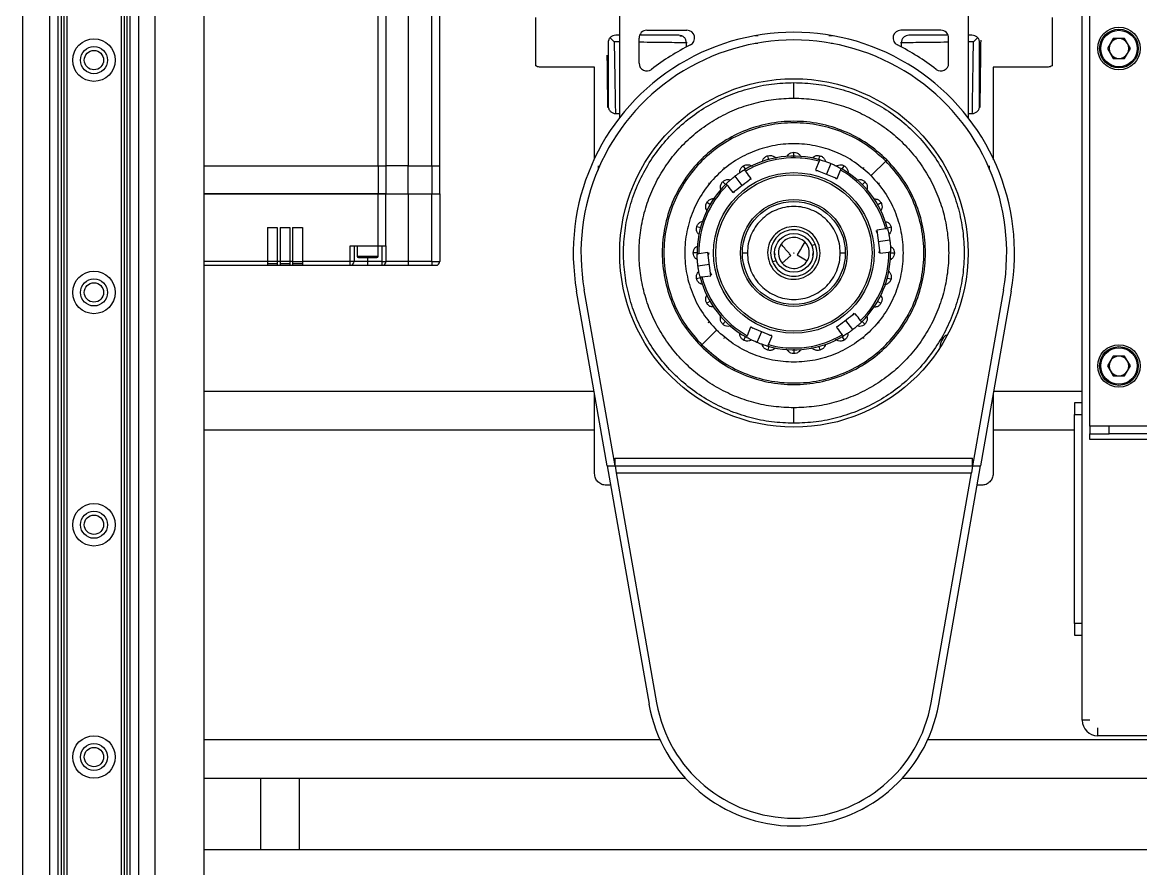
# Model space of a CAD drawing. Header units: millimetres. Extents: x 17243 to 30056, y 9468 to 18529.
# Drawn here: x 21932.3 to 22221.2, y 13842.3 to 14060.9 of the extents above; entities that cross this region are included whole.
import ezdxf

# ---------------------------------------------------------------- set-up
doc = ezdxf.new("R2010")
doc.units = ezdxf.units.MM
doc.layers.get('0').update_dxf_attribs({"lineweight": 18})

msp = doc.modelspace()

# ---------------------------------------------------------------- linework, layer by layer
at = {"color": 7, "linetype": 'Continuous', "lineweight": 25}
for p, q in [((21932.288, 14460.605), (21932.288, 13651.605)), ((21939.288, 14460.605), (21939.288, 13651.605)), ((21941.488, 14460.605), (21941.488, 13651.605)), ((21942.306, 14460.605), (21942.306, 13651.605)), ((21942.97, 14460.605), (21942.97, 13651.605)), ((21943.788, 14460.605), (21943.788, 13651.605)), ((21957.788, 14460.605), (21957.788, 13651.605)), ((21958.606, 14460.605), (21958.606, 13651.605)), ((21959.27, 14460.605), (21959.27, 13651.605)), ((21960.088, 14460.605), (21960.088, 13651.605)), ((21962.288, 14460.605), (21962.288, 13651.605)), ((21979.288, 13651.605), (21979.288, 14460.605)), ((22024.247, 14023.805), (22024.247, 14106.705)), ((22026.247, 14023.805), (22026.247, 14106.705)), ((22031.947, 14106.705), (22031.947, 14023.805)), ((22038.127, 14023.805), (22038.127, 14106.705)), ((22040.127, 14023.805), (22040.127, 14106.705)), ((22206.127, 13880.605), (22206.127, 14087.105)), ((22208.127, 13956.605), (22208.127, 14087.105)), ((22086.629, 14036.292), (22086.629, 14074.305)), ((22176.626, 14074.305), (22176.626, 14036.292)), ((22064.927, 14049.644), (22064.927, 14062.105)), ((22198.327, 14062.105), (22198.327, 14049.644)), ((22086.629, 14057.555), (22085.627, 14057.555)), ((22101.877, 14057.555), (22091.781, 14057.555)), ((22093.629, 14058.805), (22103.991, 14058.805)), ((22102.192, 14057.4), (22102.646, 14057.4)), ((22129.977, 14058.305), (22129.977, 14058.281)), ((22133.277, 14058.281), (22133.277, 14058.305)), ((22169.626, 14058.805), (22159.263, 14058.805)), ((22171.473, 14057.555), (22161.377, 14057.555)), ((22177.627, 14057.555), (22176.626, 14057.555)), ((22083.627, 14055.555), (22083.627, 14039.305)), ((22085.205, 14055.827), (22084.153, 14056.879)), ((22086.629, 14055.805), (22085.205, 14055.827)), ((22091.629, 14050.295), (22091.629, 14056.805)), ((22103.877, 14054.414), (22103.877, 14055.555)), ((22122.341, 14055.432), (22121.627, 14055.436)), ((22141.627, 14055.436), (22141.248, 14055.434)), ((22159.377, 14055.555), (22159.377, 14054.414)), ((22171.626, 14050.295), (22171.626, 14056.805)), ((22178.05, 14055.827), (22176.626, 14055.805)), ((22179.102, 14056.879), (22178.05, 14055.827)), ((22179.627, 14039.305), (22179.627, 14055.555)), ((22214.155, 14056.655), (22212.683, 14054.105)), ((22212.683, 14054.105), (22214.155, 14051.555)), ((22217.1, 14056.655), (22214.155, 14056.655)), ((22218.572, 14054.105), (22217.1, 14056.655)), ((22217.1, 14051.555), (22218.572, 14054.105)), ((22214.155, 14051.555), (22217.1, 14051.555)), ((22080.127, 14049.305), (22065.877, 14049.305)), ((22080.127, 14025.613), (22080.127, 14049.305)), ((22197.377, 14049.305), (22183.127, 14049.305)), ((22183.127, 14049.305), (22183.127, 14025.354)), ((22092.506, 14042.759), (22092.506, 14042.76)), ((22131.627, 14041.305), (22131.627, 14045.305)), ((22173.082, 14040.426), (22173.083, 14040.426)), ((22085.627, 14037.305), (22086.629, 14037.305)), ((22176.626, 14037.305), (22177.627, 14037.305)), ((22085.627, 14031.748), (22085.777, 14031.488)), ((21979.288, 14023.805), (22024.247, 14023.805)), ((22024.247, 14023.805), (22026.247, 14023.805)), ((22024.247, 14023.805), (22024.247, 14016.605)), ((22031.947, 14023.805), (22026.247, 14023.805)), ((22026.247, 14016.605), (22026.247, 14023.805)), ((22031.947, 14023.805), (22038.127, 14023.805)), ((22031.947, 14016.605), (22031.947, 14023.805)), ((22038.127, 14023.805), (22040.127, 14023.805)), ((22038.127, 14023.805), (22038.127, 14016.605)), ((22040.127, 14016.605), (22040.127, 14023.805)), ((22081.127, 14022.664), (22081.127, 14023.805)), ((22113.616, 14023.214), (22113.63, 14023.403)), ((22138.152, 14024.976), (22137.248, 14022.785)), ((22137.248, 14022.785), (22142.794, 14020.496)), ((22137.904, 14022.514), (22137.332, 14022.552)), ((22141.166, 14024.413), (22140.021, 14021.64)), ((22142.794, 14020.496), (22143.699, 14022.687)), ((22149.647, 14023.385), (22149.66, 14023.197)), ((22155.389, 14025.042), (22151.79, 14021.447)), ((22182.127, 14023.805), (22182.127, 14022.754)), ((22109.547, 14019.324), (22109.735, 14019.337)), ((22116.384, 14021.119), (22118.213, 14018.741)), ((22120.637, 14020.363), (22120.07, 14020.171)), ((22142.637, 14020.352), (22142.187, 14020.746)), ((22151.578, 14021.235), (22151.79, 14021.447)), ((22024.227, 14016.605), (21979.288, 14016.605)), ((21979.288, 14016.605), (22024.247, 14016.605)), ((22024.227, 14003.105), (22024.227, 14016.605)), ((22026.227, 14016.605), (22024.227, 14016.605)), ((22024.247, 14016.605), (22026.247, 14016.605)), ((22026.227, 14003.105), (22026.227, 14016.605)), ((22026.247, 14016.605), (22031.947, 14016.605)), ((22031.947, 14016.605), (22031.947, 13999.105)), ((22031.947, 14016.605), (22038.127, 14016.605)), ((22038.127, 13999.105), (22038.127, 14016.605)), ((22038.127, 14016.605), (22040.127, 14016.605)), ((22040.127, 14016.605), (22040.127, 13999.105)), ((22116.397, 14017.345), (22116.079, 14016.869)), ((22153.537, 14019.316), (22153.726, 14019.302)), ((21995.627, 14007.855), (21995.627, 13999.105)), ((21995.627, 14007.855), (21998.127, 14007.855)), ((21998.127, 14007.855), (21998.127, 13999.105)), ((21998.877, 14007.855), (22001.377, 14007.855)), ((21998.877, 14007.855), (21998.877, 13999.105)), ((22001.377, 14007.855), (22001.377, 13999.105)), ((22002.127, 14007.855), (22002.127, 13999.105)), ((22002.127, 14007.855), (22004.627, 14007.855)), ((22004.627, 14007.855), (22004.627, 13999.105)), ((22153.134, 14006.474), (22152.881, 14006.988)), ((22155.39, 14007.49), (22153.04, 14007.177)), ((22153.04, 14007.177), (22153.831, 14001.23)), ((22017.002, 13999.105), (22017.002, 14003.105)), ((22017.002, 14003.105), (22024.227, 14003.105)), ((22018.002, 14003.105), (22018.002, 13999.105)), ((22018.752, 14003.105), (22018.752, 14000.48)), ((22024.227, 14003.105), (22026.227, 14003.105)), ((22024.252, 14000.48), (22024.252, 14003.105)), ((22025.267, 13999.105), (22025.267, 14003.105)), ((22026.261, 14003.105), (22026.227, 14003.105)), ((22026.261, 13999.105), (22026.261, 14003.105)), ((22136.295, 14003.24), (22137.17, 14003.603)), ((22136.295, 14003.24), (22136.489, 14002.268)), ((22156.409, 14004.599), (22153.436, 14004.203)), ((22109.424, 14001.379), (22107.074, 14001.067)), ((22110.215, 13995.432), (22109.424, 14001.379)), ((22109.627, 14001.315), (22109.51, 14000.729)), ((22126.085, 13999.006), (22126.96, 13999.369)), ((22126.627, 14001.305), (22126.732, 14000.779)), ((22127.434, 13998.66), (22126.96, 13999.369)), ((22128.601, 13998.689), (22130.871, 14000.651)), ((22132.491, 14000.801), (22135.082, 13999.289)), ((22136.5, 14000.662), (22136.627, 14001.305)), ((22153.627, 14001.294), (22153.744, 14001.88)), ((22153.831, 14001.23), (22156.181, 14001.542)), ((21979.288, 13998.105), (21995.627, 13998.105)), ((21995.627, 13999.105), (21995.627, 13998.105)), ((21998.127, 13999.105), (21995.627, 13999.105)), ((21995.627, 13998.605), (21998.127, 13998.605)), ((21995.627, 13998.105), (21998.127, 13998.105)), ((21998.877, 13999.105), (21998.127, 13999.105)), ((21998.127, 13999.105), (21998.127, 13998.105)), ((21998.127, 13998.105), (21998.877, 13998.105)), ((21998.877, 13999.105), (21998.877, 13998.105)), ((22001.377, 13999.105), (21998.877, 13999.105)), ((21998.877, 13998.605), (22001.377, 13998.605)), ((21998.877, 13998.105), (22001.377, 13998.105)), ((22002.127, 13999.105), (22001.377, 13999.105)), ((22001.377, 13999.105), (22001.377, 13998.105)), ((22001.377, 13998.105), (22002.127, 13998.105)), ((22002.127, 13999.105), (22002.127, 13998.105)), ((22002.127, 13999.105), (22004.627, 13999.105)), ((22002.127, 13998.605), (22004.627, 13998.605)), ((22002.127, 13998.105), (22004.627, 13998.105)), ((22017.002, 13999.105), (22004.627, 13999.105)), ((22004.627, 13999.105), (22004.627, 13998.105)), ((22004.627, 13998.105), (22017.002, 13998.105)), ((22017.002, 13998.105), (22017.002, 13999.105)), ((22018.002, 13999.105), (22017.002, 13999.105)), ((22021.502, 13999.105), (22018.002, 13999.105)), ((22021.502, 13999.105), (22021.502, 13998.105)), ((22025.267, 13999.105), (22021.502, 13999.105)), ((22021.502, 13998.105), (22025.267, 13998.105)), ((22025.267, 13999.105), (22026.261, 13999.105)), ((22025.267, 13998.105), (22025.267, 13999.105)), ((22031.947, 13999.105), (22026.261, 13999.105)), ((22031.927, 13998.105), (22031.947, 13998.105)), ((22031.947, 13999.105), (22031.947, 13998.105)), ((22038.127, 13999.105), (22031.947, 13999.105)), ((22031.947, 13998.105), (22038.127, 13998.105)), ((22038.127, 13999.105), (22038.127, 13998.105)), ((22038.127, 13999.105), (22040.127, 13999.105)), ((22106.845, 13998.01), (22109.819, 13998.406)), ((22136.014, 13998.95), (22135.779, 13998.598)), ((22107.864, 13995.119), (22110.215, 13995.432)), ((22110.121, 13996.135), (22110.374, 13995.621)), ((22083.403, 13946.305), (22075.484, 13991.459)), ((22085.433, 13946.305), (22077.454, 13991.805)), ((22185.801, 13991.805), (22177.822, 13946.305)), ((22187.771, 13991.459), (22179.852, 13946.305)), ((22146.858, 13985.264), (22147.176, 13985.74)), ((22109.718, 13983.293), (22109.529, 13983.307)), ((22120.461, 13982.113), (22119.556, 13979.922)), ((22126.007, 13979.824), (22120.461, 13982.113)), ((22120.618, 13982.257), (22121.068, 13981.863)), ((22142.618, 13982.247), (22143.185, 13982.439)), ((22146.871, 13981.49), (22145.042, 13983.868)), ((22153.708, 13983.285), (22153.519, 13983.272)), ((22111.465, 13981.162), (22107.866, 13977.567)), ((22111.465, 13981.162), (22111.677, 13981.374)), ((22113.608, 13979.224), (22113.595, 13979.412)), ((22123.234, 13980.969), (22122.089, 13978.196)), ((22125.102, 13977.633), (22126.007, 13979.824)), ((22125.351, 13980.095), (22125.923, 13980.057)), ((22149.639, 13979.395), (22149.625, 13979.206)), ((22214.155, 13974.655), (22212.683, 13972.105)), ((22217.1, 13974.655), (22214.155, 13974.655)), ((22218.572, 13972.105), (22217.1, 13974.655)), ((22212.683, 13972.105), (22214.155, 13969.555)), ((22217.1, 13969.555), (22218.572, 13972.105)), ((22214.155, 13969.555), (22217.1, 13969.555)), ((21979.288, 13965.605), (22080.018, 13965.605)), ((22080.127, 13944.305), (22080.127, 13964.981)), ((22183.127, 13964.981), (22183.127, 13944.305)), ((22183.237, 13965.605), (22206.127, 13965.605)), ((22206.127, 13962.605), (22204.127, 13962.605)), ((22204.127, 13962.605), (22204.127, 13959.605)), ((22131.627, 13957.305), (22131.627, 13961.305)), ((22204.127, 13959.605), (22206.127, 13959.605)), ((22204.127, 13905.605), (22204.127, 13959.605)), ((22208.127, 13956.605), (22208.127, 13954.605)), ((22213.127, 13956.605), (22208.127, 13956.605)), ((22213.127, 13954.605), (22213.127, 13956.605)), ((22325.127, 13956.605), (22213.127, 13956.605)), ((22208.127, 13954.605), (22213.127, 13954.605)), ((22208.127, 13953.105), (22208.127, 13954.605)), ((22330.127, 13953.105), (22208.127, 13953.105)), ((22325.127, 13954.605), (22213.127, 13954.605)), ((22085.433, 13948.305), (22177.822, 13948.305)), ((22085.433, 13946.305), (22085.433, 13948.305)), ((22177.822, 13946.305), (22177.822, 13948.305)), ((22083.403, 13946.305), (22085.433, 13946.305)), ((22083.403, 13946.305), (22094.199, 13884.741)), ((22085.433, 13946.305), (22177.822, 13946.305)), ((22085.433, 13946.305), (22085.746, 13944.518)), ((22085.746, 13944.518), (22096.169, 13885.086)), ((22085.746, 13944.518), (22177.509, 13944.518)), ((22167.086, 13885.086), (22177.509, 13944.518)), ((22169.056, 13884.741), (22179.852, 13946.305)), ((22177.822, 13946.305), (22177.509, 13944.518)), ((22177.822, 13946.305), (22179.852, 13946.305)), ((22084.279, 13941.305), (22083.127, 13941.305)), ((22180.127, 13941.305), (22178.975, 13941.305)), ((22206.127, 13905.605), (22204.127, 13905.605)), ((22204.127, 13905.605), (22204.127, 13902.605)), ((22204.127, 13902.605), (22206.127, 13902.605)), ((22208.127, 13880.605), (22206.127, 13880.605)), ((22210.127, 13876.605), (22210.127, 13878.605)), ((22268.127, 13876.605), (22210.127, 13876.605)), ((21979.288, 13865.605), (21993.788, 13865.605)), ((21993.788, 13865.605), (22003.788, 13865.605)), ((22003.788, 13865.605), (22103.636, 13865.605)), ((22003.788, 13865.605), (22003.788, 13847.232)), ((22159.619, 13865.605), (22334.288, 13865.605)), ((21979.288, 13847.232), (22334.288, 13847.232))]:
    msp.add_line(p, q, dxfattribs=at)
at = {"color": 8, "linetype": 'Continuous', "lineweight": 25}
for p, q in [((21966.548, 14460.605), (21966.548, 13651.605)), ((22140.671, 14057.494), (22141.627, 14057.495)), ((22125.193, 14025.366), (22124.911, 14026.422)), ((22131.64, 14026.168), (22131.64, 14027.305)), ((22138.082, 14025.344), (22138.369, 14026.415)), ((22119.156, 14022.931), (22118.639, 14023.828)), ((22144.121, 14022.919), (22144.639, 14023.815)), ((22114.036, 14018.914), (22113.252, 14019.698)), ((22149.248, 14018.907), (22150.021, 14019.68)), ((22110.101, 14013.747), (22109.117, 14014.316)), ((22153.166, 14013.726), (22154.151, 14014.293)), ((22107.573, 14007.763), (22106.517, 14008.046)), ((22155.673, 14007.735), (22156.745, 14008.021)), ((22018.752, 14000.48), (22024.252, 14000.48)), ((22021.502, 14000.105), (22021.502, 13999.105)), ((22106.662, 14001.317), (22105.627, 14001.317)), ((22118.477, 14001.305), (22119.627, 14001.305)), ((22143.627, 14001.305), (22144.914, 14001.305)), ((22156.593, 14001.292), (22157.627, 14001.292)), ((21995.627, 13999.105), (21979.288, 13999.105)), ((22107.581, 13994.874), (22106.51, 13994.588)), ((22155.682, 13994.846), (22156.738, 13994.563)), ((22110.088, 13988.883), (22109.104, 13988.316)), ((22153.154, 13988.862), (22154.138, 13988.293)), ((22114.007, 13983.702), (22113.234, 13982.929)), ((22149.219, 13983.695), (22150.003, 13982.911)), ((22119.134, 13979.69), (22118.616, 13978.794)), ((22144.099, 13979.678), (22144.616, 13978.781)), ((22125.173, 13977.265), (22124.886, 13976.194)), ((22131.615, 13976.441), (22131.615, 13975.305)), ((22138.062, 13977.243), (22138.344, 13976.187)), ((21979.288, 13955.605), (22080.127, 13955.605)), ((22183.127, 13955.605), (22204.127, 13955.605)), ((21979.288, 13875.605), (22097.022, 13875.605)), ((22166.232, 13875.605), (22334.288, 13875.605)), ((21993.788, 13865.605), (21993.788, 13847.232))]:
    msp.add_line(p, q, dxfattribs=at)
at = {"color": 7, "linetype": 'Continuous', "lineweight": 25}
for centre, radius in [((22215.627, 14054.105), 5.5), ((22215.627, 14054.105), 5), ((22215.627, 14054.105), 4.7), ((21950.788, 14051.105), 5.5), ((21950.788, 14051.105), 3.5), ((21950.788, 14051.105), 2.5), ((22131.627, 14001.305), 45), ((22131.627, 14001.305), 20.752), ((22131.627, 14001.305), 20.197), ((22131.627, 14001.305), 13.8), ((22131.627, 14001.305), 13.3), ((22131.627, 14001.305), 5), ((22131.627, 14001.305), 0.05), ((21950.788, 13991.105), 5.5), ((21950.788, 13991.105), 3.5), ((21950.788, 13991.105), 2.5), ((22215.627, 13972.105), 5.5), ((22215.627, 13972.105), 5), ((22215.627, 13972.105), 4.7), ((21950.788, 13931.105), 5.5), ((21950.788, 13931.105), 3.5), ((21950.788, 13931.105), 2.5), ((21950.788, 13871.105), 5.5), ((21950.788, 13871.105), 3.5), ((21950.788, 13871.105), 2.5)]:
    msp.add_circle(centre, radius, dxfattribs=at)
for centre, radius, start, end in [((22131.627, 14001.305), 57, 350.05357, 189.94643), ((22093.629, 14056.805), 2, 90, 180), ((22103.991, 14056.805), 2, 296.47085, 90), ((22159.263, 14056.805), 2, 90, 243.52915), ((22169.626, 14056.805), 2, 0, 90), ((22131.627, 14001.305), 55, 350.05357, 189.94643), ((22131.627, 14001.305), 60, 116.47085, 127.79845), ((22131.627, 14001.305), 60, 52.20155, 63.52915), ((22215.627, 14054.105), 2.55, 150, 210), ((22215.627, 14054.105), 2.55, 90, 150), ((22215.627, 14054.105), 2.55, 30, 90), ((22215.627, 14054.105), 2.55, 330, 30), ((22215.627, 14054.105), 2.55, 210, 270), ((22215.627, 14054.105), 2.55, 270, 330), ((22093.629, 14050.295), 2, 180, 307.79845), ((22169.626, 14050.295), 2, 232.20155, 0), ((22131.627, 14001.305), 25, 74.46388, 120.67968), ((22131.627, 14001.305), 24.555, 74.58949, 120.55407), ((22131.627, 14001.305), 24.555, 14.58949, 60.55407), ((22131.627, 14001.305), 25, 14.46388, 60.67968), ((22131.627, 14001.305), 25, 134.46388, 180.67968), ((22131.627, 14001.305), 24.555, 134.58949, 180.55407), ((22131.627, 14001.305), 4, 45.26386, 145.24721), ((22131.627, 14001.305), 4, 145.24721, 220.82832), ((22131.627, 14001.305), 4, 329.74138, 45.26386), ((22019.127, 14000.48), 0.375, 180, 270), ((22023.877, 14000.48), 0.375, 270, 0), ((22131.627, 14001.305), 4, 220.82832, 329.74138), ((22131.627, 14001.305), 24.555, 314.58949, 0.55407), ((22131.627, 14001.305), 25, 314.46388, 0.67968), ((22017.002, 13999.105), 1, 270, 0), ((22025.264, 13999.102), 0.997, 270.1704, 0.16939), ((22039.127, 13999.105), 1, 270, 360), ((22131.627, 14001.305), 25, 194.46388, 240.67968), ((22131.627, 14001.305), 24.555, 194.58949, 240.55407), ((22131.627, 14001.305), 25, 254.46388, 300.67968), ((22131.627, 14001.305), 24.555, 254.58949, 300.55407), ((22215.627, 13972.105), 2.55, 150, 210), ((22215.627, 13972.105), 2.55, 90, 150), ((22215.627, 13972.105), 2.55, 30, 90), ((22215.627, 13972.105), 2.55, 330, 30), ((22215.627, 13972.105), 2.55, 210, 270), ((22215.627, 13972.105), 2.55, 270, 330), ((22131.627, 13891.305), 38, 189.94643, 350.05357), ((22131.627, 13891.305), 36, 189.94643, 350.05357), ((22210.127, 13880.605), 4, 180, 270)]:
    msp.add_arc(centre, radius, start, end, dxfattribs=at)
for points in [[(22085.627, 14057.555), (22085.365, 14057.524), (22084.841, 14057.464), (22084.18, 14057.002), (22083.718, 14056.341), (22083.658, 14055.817), (22083.627, 14055.555)], [(22103.877, 14055.555), (22103.847, 14055.817), (22103.787, 14056.341), (22103.325, 14057.002), (22102.664, 14057.464), (22102.14, 14057.524), (22101.877, 14057.555)], [(22161.377, 14057.555), (22161.115, 14057.524), (22160.591, 14057.464), (22159.93, 14057.002), (22159.468, 14056.341), (22159.408, 14055.817), (22159.377, 14055.555)], [(22179.627, 14055.555), (22179.597, 14055.817), (22179.537, 14056.341), (22179.075, 14057.002), (22178.414, 14057.464), (22177.89, 14057.524), (22177.627, 14057.555)], [(22065.877, 14049.305), (22065.704, 14049.32), (22065.358, 14049.351), (22065.071, 14049.546), (22064.927, 14049.644)], [(22198.327, 14049.644), (22198.184, 14049.546), (22197.896, 14049.351), (22197.55, 14049.32), (22197.377, 14049.305)], [(22131.627, 13957.305), (22129.708, 13957.377), (22125.868, 13957.522), (22120.207, 13958.691), (22114.741, 13960.535), (22109.565, 13963.091), (22104.765, 13966.297), (22100.426, 13970.103), (22096.62, 13974.442), (22093.413, 13979.242), (22090.86, 13984.418), (22089.005, 13989.884), (22087.879, 13995.545), (22087.502, 14001.305), (22087.879, 14007.064), (22089.005, 14012.725), (22090.86, 14018.191), (22093.413, 14023.367), (22096.62, 14028.167), (22100.426, 14032.506), (22104.765, 14036.312), (22109.565, 14039.518), (22114.741, 14042.074), (22120.207, 14043.918), (22125.868, 14045.087), (22129.708, 14045.232), (22131.627, 14045.305)], [(22131.627, 14045.305), (22133.547, 14045.232), (22137.387, 14045.087), (22143.048, 14043.918), (22148.514, 14042.074), (22153.69, 14039.518), (22158.49, 14036.312), (22162.829, 14032.506), (22166.635, 14028.167), (22169.842, 14023.367), (22172.394, 14018.191), (22174.25, 14012.725), (22175.376, 14007.064), (22175.753, 14001.305), (22175.376, 13995.545), (22174.25, 13989.884), (22172.394, 13984.418), (22169.842, 13979.242), (22166.635, 13974.442), (22162.829, 13970.103), (22158.49, 13966.297), (22153.69, 13963.091), (22148.514, 13960.535), (22143.048, 13958.691), (22137.387, 13957.522), (22133.547, 13957.377), (22131.627, 13957.305)], [(22131.627, 13961.305), (22129.882, 13961.371), (22126.391, 13961.503), (22121.245, 13962.565), (22116.276, 13964.241), (22111.57, 13966.565), (22107.207, 13969.479), (22103.262, 13972.939), (22099.803, 13976.884), (22096.887, 13981.247), (22094.567, 13985.953), (22092.88, 13990.922), (22091.856, 13996.069), (22091.513, 14001.305), (22091.856, 14006.54), (22092.88, 14011.687), (22094.567, 14016.656), (22096.887, 14021.362), (22099.803, 14025.725), (22103.262, 14029.67), (22107.207, 14033.13), (22111.57, 14036.044), (22116.276, 14038.368), (22121.245, 14040.044), (22126.391, 14041.106), (22129.882, 14041.238), (22131.627, 14041.305)], [(22131.627, 14041.305), (22133.373, 14041.238), (22136.863, 14041.106), (22142.01, 14040.044), (22146.979, 14038.368), (22151.685, 14036.044), (22156.048, 14033.13), (22159.993, 14029.67), (22163.452, 14025.725), (22166.368, 14021.362), (22168.688, 14016.656), (22170.375, 14011.687), (22171.399, 14006.54), (22171.742, 14001.305), (22171.399, 13996.069), (22170.375, 13990.922), (22168.688, 13985.953), (22166.368, 13981.247), (22163.452, 13976.884), (22159.993, 13972.939), (22156.048, 13969.479), (22151.685, 13966.565), (22146.979, 13964.241), (22142.01, 13962.565), (22136.863, 13961.503), (22133.373, 13961.371), (22131.627, 13961.305)], [(22083.627, 14039.305), (22083.658, 14039.042), (22083.718, 14038.518), (22084.18, 14037.857), (22084.841, 14037.395), (22085.365, 14037.335), (22085.627, 14037.305)], [(22177.627, 14037.305), (22177.89, 14037.335), (22178.414, 14037.395), (22179.075, 14037.857), (22179.537, 14038.518), (22179.597, 14039.042), (22179.627, 14039.305)], [(22155.681, 14025.334), (22154.019, 14026.819), (22150.694, 14029.789), (22144.727, 14032.901), (22138.323, 14034.866), (22131.644, 14035.523), (22124.968, 14034.87), (22118.548, 14032.925), (22112.63, 14029.766), (22107.443, 14025.513), (22103.185, 14020.33), (22100.02, 14014.415), (22098.069, 14007.997), (22097.409, 14001.322), (22098.059, 13994.642), (22100.018, 13988.236), (22103.124, 13982.266), (22106.091, 13978.939), (22107.574, 13977.275)], [(22155.389, 14025.042), (22153.747, 14026.509), (22150.463, 14029.443), (22144.568, 14032.517), (22138.241, 14034.458), (22131.643, 14035.107), (22125.049, 14034.462), (22118.707, 14032.541), (22112.861, 14029.42), (22107.737, 14025.219), (22103.53, 14020.099), (22100.404, 14014.256), (22098.477, 14007.915), (22097.825, 14001.322), (22098.467, 13994.723), (22100.402, 13988.395), (22103.471, 13982.497), (22106.401, 13979.21), (22107.866, 13977.567)], [(22151.578, 14021.235), (22150.199, 14022.467), (22147.442, 14024.93), (22142.492, 14027.511), (22137.181, 14029.141), (22131.641, 14029.686), (22126.104, 14029.144), (22120.779, 14027.531), (22115.871, 14024.911), (22111.568, 14021.383), (22108.037, 14017.084), (22105.412, 14012.179), (22103.794, 14006.855), (22103.246, 14001.319), (22103.786, 13995.779), (22105.41, 13990.465), (22107.987, 13985.514), (22110.447, 13982.754), (22111.677, 13981.374)], [(22107.574, 13977.275), (22109.236, 13975.79), (22112.561, 13972.82), (22118.528, 13969.708), (22124.932, 13967.743), (22131.611, 13967.086), (22138.286, 13967.739), (22144.707, 13969.684), (22150.624, 13972.843), (22155.812, 13977.096), (22160.07, 13982.279), (22163.235, 13988.194), (22165.186, 13994.612), (22165.846, 14001.287), (22165.195, 14007.967), (22163.237, 14014.373), (22160.131, 14020.343), (22157.164, 14023.671), (22155.681, 14025.334)], [(22155.389, 14025.042), (22155.429, 14025.082), (22155.508, 14025.162), (22155.603, 14025.257), (22155.668, 14025.322), (22155.677, 14025.33), (22155.681, 14025.334)], [(22107.866, 13977.567), (22109.508, 13976.1), (22112.792, 13973.166), (22118.687, 13970.092), (22125.013, 13968.151), (22131.612, 13967.502), (22138.206, 13968.147), (22144.548, 13970.068), (22150.394, 13973.189), (22155.518, 13977.39), (22159.725, 13982.511), (22162.851, 13988.353), (22164.778, 13994.694), (22165.43, 14001.287), (22164.787, 14007.886), (22162.853, 14014.214), (22159.784, 14020.112), (22156.854, 14023.399), (22155.389, 14025.042)], [(22151.578, 14021.235), (22152.808, 14019.855), (22155.268, 14017.095), (22157.845, 14012.144), (22159.469, 14006.83), (22160.009, 14001.29), (22159.461, 13995.754), (22157.843, 13990.43), (22155.218, 13985.525), (22151.686, 13981.226), (22147.384, 13977.698), (22142.476, 13975.078), (22137.15, 13973.465), (22131.614, 13972.923), (22126.074, 13973.468), (22120.762, 13975.098), (22115.813, 13977.679), (22113.056, 13980.142), (22111.677, 13981.374)], [(22143.627, 14001.305), (22143.583, 14002.09), (22143.493, 14003.661), (22142.78, 14005.926), (22141.671, 14008.014), (22140.167, 14009.844), (22138.337, 14011.346), (22136.249, 14012.463), (22133.984, 14013.15), (22131.627, 14013.382), (22129.271, 14013.15), (22127.006, 14012.463), (22124.918, 14011.346), (22123.088, 14009.844), (22121.584, 14008.014), (22120.475, 14005.926), (22119.761, 14003.661), (22119.672, 14002.09), (22119.627, 14001.305)], [(22138.427, 14001.224), (22138.335, 14002.116), (22138.152, 14003.898), (22136.606, 14006.18), (22134.376, 14007.719), (22131.71, 14008.281), (22129.03, 14007.781), (22126.765, 14006.296), (22125.166, 14004.051), (22124.941, 14002.273), (22124.828, 14001.385)], [(22137.17, 14003.603), (22136.786, 14004.294), (22136.017, 14005.675), (22133.971, 14006.989), (22131.628, 14007.462), (22129.269, 14006.991), (22127.27, 14005.655), (22125.949, 14003.662), (22125.433, 14001.286), (22125.868, 13999.766), (22126.085, 13999.006)], [(22126.085, 13999.006), (22126.469, 13998.315), (22127.237, 13996.934), (22129.284, 13995.62), (22131.627, 13995.147), (22133.986, 13995.618), (22135.985, 13996.954), (22137.306, 13998.947), (22137.822, 14001.323), (22137.387, 14002.843), (22137.17, 14003.603)], [(22119.627, 14001.305), (22119.672, 14000.519), (22119.761, 13998.948), (22120.475, 13996.683), (22121.584, 13994.595), (22123.088, 13992.765), (22124.918, 13991.263), (22127.006, 13990.146), (22129.271, 13989.459), (22131.627, 13989.227), (22133.984, 13989.459), (22136.249, 13990.146), (22138.337, 13991.263), (22140.167, 13992.765), (22141.671, 13994.595), (22142.78, 13996.683), (22143.493, 13998.948), (22143.583, 14000.519), (22143.627, 14001.305)], [(22124.828, 14001.385), (22124.92, 14000.493), (22125.103, 13998.711), (22126.649, 13996.429), (22128.879, 13994.891), (22131.545, 13994.328), (22134.224, 13994.828), (22136.49, 13996.313), (22138.089, 13998.558), (22138.314, 14000.336), (22138.427, 14001.224)], [(22107.574, 13977.275), (22107.578, 13977.279), (22107.586, 13977.287), (22107.652, 13977.353), (22107.747, 13977.447), (22107.826, 13977.527), (22107.866, 13977.567)], [(22083.127, 13941.305), (22082.734, 13941.35), (22081.948, 13941.44), (22080.956, 13942.134), (22080.263, 13943.125), (22080.173, 13943.911), (22080.127, 13944.305)], [(22183.127, 13944.305), (22183.082, 13943.911), (22182.992, 13943.125), (22182.298, 13942.134), (22181.307, 13941.44), (22180.521, 13941.35), (22180.127, 13941.305)]]:
    msp.add_open_spline(points, degree=3, dxfattribs=at)
at = {"color": 8, "linetype": 'Continuous', "lineweight": 25}
for points, knots in [([(22121.627, 14057.494), (22121.787, 14057.493), (22122.033, 14057.492), (22122.281, 14057.492), (22122.369, 14057.492)], [0, 0, 0, 0, 0.47967269, 0.74143415, 0.74143415, 0.74143415, 0.74143415]), ([(22179.898, 14056.234), (22179.864, 14053.716), (22179.796, 14048.678), (22179.727, 14042.902), (22179.696, 14039.621), (22179.69, 14038.908)], [0, 0, 0, 0, 7.60668, 15.2130924, 17.3279716, 17.3279716, 17.3279716, 17.3279716]), ([(22083.565, 14038.908), (22083.559, 14039.621), (22083.528, 14042.9), (22083.475, 14047.385), (22083.425, 14051.138), (22083.408, 14052.373)], [0, 0, 0, 0, 2.1163275, 9.7343584, 13.4659332, 13.4659332, 13.4659332, 13.4659332])]:
    msp.add_open_spline(points, degree=3, knots=knots, dxfattribs=at)
at = {"color": 7, "linetype": 'Continuous', "lineweight": 25}
for points, knots in [([(22085.205, 14055.827), (22085.25, 14053.337), (22085.337, 14048.564), (22085.442, 14042.397), (22085.497, 14038.7), (22085.517, 14037.326)], [0, 0, 0, 0, 7.5270334, 14.4269547, 18.5029835, 18.5029835, 18.5029835, 18.5029835]), ([(22104.062, 14055.571), (22102.317, 14055.59), (22098.295, 14055.636), (22094.158, 14055.691), (22091.773, 14055.727), (22091.629, 14055.73)], [0, 0, 0, 0, 5.2017163, 11.9942917, 12.4340668, 12.4340668, 12.4340668, 12.4340668]), ([(22171.626, 14055.73), (22171.483, 14055.728), (22169.1, 14055.691), (22164.963, 14055.636), (22160.939, 14055.59), (22159.193, 14055.571)], [0, 0, 0, 0, 0.4356345, 7.2285181, 12.4340672, 12.4340672, 12.4340672, 12.4340672]), ([(22177.736, 14037.25), (22177.757, 14038.648), (22177.813, 14042.372), (22177.918, 14048.564), (22178.004, 14053.336), (22178.05, 14055.827)], [0, 0, 0, 0, 4.1523185, 11.0522074, 18.5798317, 18.5798317, 18.5798317, 18.5798317]), ([(22123.476, 14024.846), (22123.534, 14025.067), (22123.657, 14025.543), (22124.18, 14026.131), (22124.667, 14026.325), (22124.911, 14026.422)], [0, 0, 0, 0, 0.6837181, 1.4668198, 2.2499214, 2.2499214, 2.2499214, 2.2499214]), ([(22124.911, 14026.422), (22125.173, 14026.461), (22125.697, 14026.541), (22126.435, 14026.251), (22126.901, 14025.938), (22127.017, 14025.701), (22127.019, 14025.698)], [0, 0, 0, 0, 0.7851319, 1.5702639, 2.3553958, 2.3644663, 2.3644663, 2.3644663, 2.3644663]), ([(22129.893, 14026.222), (22129.993, 14026.397), (22130.223, 14026.799), (22130.86, 14027.212), (22131.38, 14027.274), (22131.64, 14027.305)], [0, 0, 0, 0, 0.6000876, 1.3832909, 2.1664942, 2.1664942, 2.1664942, 2.1664942]), ([(22131.64, 14027.305), (22131.904, 14027.275), (22132.431, 14027.216), (22133.069, 14026.745), (22133.437, 14026.323), (22133.488, 14026.066), (22133.488, 14026.064)], [0, 0, 0, 0, 0.7851589, 1.5703177, 2.3554766, 2.3606347, 2.3606347, 2.3606347, 2.3606347]), ([(22136.406, 14025.826), (22136.546, 14025.967), (22136.871, 14026.294), (22137.591, 14026.528), (22138.11, 14026.453), (22138.369, 14026.415)], [0, 0, 0, 0, 0.5943682, 1.3775796, 2.160791, 2.160791, 2.160791, 2.160791]), ([(22138.324, 14025.391), (22138.319, 14025.381), (22138.311, 14025.36), (22138.248, 14025.208), (22138.184, 14025.052), (22138.152, 14024.976)], [0, 0, 0, 0, 0.15273014, 0.30553379, 0.44860045, 0.44860045, 0.44860045, 0.44860045]), ([(22138.324, 14025.391), (22138.356, 14025.382), (22138.42, 14025.365), (22138.916, 14025.222), (22139.639, 14024.991), (22140.437, 14024.707), (22140.958, 14024.497), (22141.166, 14024.413)], [0, 0, 0, 0, 0.6424595, 1.2848067, 1.9300682, 2.5772597, 3.0072152, 3.0072152, 3.0072152, 3.0072152]), ([(22138.369, 14026.415), (22138.612, 14026.318), (22139.098, 14026.123), (22139.602, 14025.566), (22139.718, 14025.126), (22139.767, 14024.941)], [0, 0, 0, 0, 0.7832406, 1.5664813, 2.1411479, 2.1411479, 2.1411479, 2.1411479]), ([(22116.384, 14021.119), (22116.652, 14021.321), (22117.19, 14021.724), (22117.935, 14022.226), (22118.512, 14022.59), (22118.826, 14022.778), (22118.859, 14022.798), (22118.871, 14022.805)], [0, 0, 0, 0, 0.6424728, 1.2848354, 1.9300674, 2.5772619, 3.0071896, 3.0071896, 3.0071896, 3.0071896]), ([(22117.668, 14022.04), (22117.668, 14022.233), (22117.667, 14022.688), (22118.009, 14023.357), (22118.429, 14023.671), (22118.639, 14023.828)], [0, 0, 0, 0, 0.5767511, 1.3599885, 2.143226, 2.143226, 2.143226, 2.143226]), ([(22118.639, 14023.828), (22118.88, 14023.931), (22119.362, 14024.139), (22120.179, 14024.085), (22120.628, 14023.817), (22120.852, 14023.683)], [0, 0, 0, 0, 0.7830183, 1.5660367, 2.3449199, 2.3449199, 2.3449199, 2.3449199]), ([(22119.145, 14022.45), (22119.098, 14022.511), (22119.016, 14022.617), (22118.923, 14022.739), (22118.877, 14022.798), (22118.873, 14022.804), (22118.871, 14022.805)], [0, 0, 0, 0, 0.13369156, 0.23149207, 0.38405152, 0.44860045, 0.44860045, 0.44860045, 0.44860045]), ([(22120.591, 14020.571), (22120.157, 14021.134), (22119.676, 14021.76), (22119.194, 14022.386), (22119.145, 14022.45)], [0, 0, 0, 0, 2.1306996, 2.3707468, 2.3707468, 2.3707468, 2.3707468]), ([(22141.166, 14024.413), (22141.475, 14024.282), (22142.092, 14024.018), (22142.899, 14023.623), (22143.504, 14023.306), (22143.824, 14023.128), (22143.857, 14023.109), (22143.87, 14023.102)], [0, 0, 0, 0, 0.6424728, 1.2848354, 1.9300674, 2.5772619, 3.0071896, 3.0071896, 3.0071896, 3.0071896]), ([(22142.606, 14023.761), (22142.772, 14023.858), (22143.166, 14024.087), (22143.917, 14024.124), (22144.398, 14023.918), (22144.639, 14023.815)], [0, 0, 0, 0, 0.5767511, 1.3599885, 2.143226, 2.143226, 2.143226, 2.143226]), ([(22143.699, 14022.687), (22143.732, 14022.768), (22143.799, 14022.93), (22143.858, 14023.075), (22143.866, 14023.093), (22143.87, 14023.102)], [0, 0, 0, 0, 0.15384328, 0.30788284, 0.44860045, 0.44860045, 0.44860045, 0.44860045]), ([(22144.639, 14023.815), (22144.849, 14023.658), (22145.27, 14023.344), (22145.632, 14022.61), (22145.624, 14022.086), (22145.62, 14021.825)], [0, 0, 0, 0, 0.7830183, 1.5660367, 2.3449199, 2.3449199, 2.3449199, 2.3449199]), ([(22112.781, 14017.704), (22112.728, 14017.896), (22112.607, 14018.34), (22112.765, 14019.081), (22113.09, 14019.493), (22113.252, 14019.698)], [0, 0, 0, 0, 0.5943682, 1.3775796, 2.160791, 2.160791, 2.160791, 2.160791]), ([(22113.252, 14019.698), (22113.458, 14019.86), (22113.869, 14020.184), (22114.604, 14020.341), (22115.042, 14020.222), (22115.228, 14020.171)], [0, 0, 0, 0, 0.7832406, 1.5664813, 2.1411479, 2.1411479, 2.1411479, 2.1411479]), ([(22114.116, 14019.147), (22114.14, 14019.17), (22114.187, 14019.217), (22114.559, 14019.575), (22115.12, 14020.086), (22115.765, 14020.635), (22116.207, 14020.981), (22116.384, 14021.119)], [0, 0, 0, 0, 0.6424595, 1.2848067, 1.9300682, 2.5772597, 3.0072152, 3.0072152, 3.0072152, 3.0072152]), ([(22115.835, 14016.912), (22117.219, 14017.977), (22118.807, 14019.199), (22120.388, 14020.415), (22120.591, 14020.571)], [0, 0, 0, 0, 5.2294224, 6, 6, 6, 6]), ([(22147.939, 14020.134), (22148.16, 14020.195), (22148.633, 14020.327), (22149.404, 14020.168), (22149.816, 14019.843), (22150.021, 14019.68)], [0, 0, 0, 0, 0.6837181, 1.4668198, 2.2499214, 2.2499214, 2.2499214, 2.2499214]), ([(22150.021, 14019.68), (22150.187, 14019.473), (22150.518, 14019.058), (22150.636, 14018.274), (22150.597, 14017.714), (22150.45, 14017.495), (22150.449, 14017.493)], [0, 0, 0, 0, 0.7851319, 1.5702639, 2.3553958, 2.3644663, 2.3644663, 2.3644663, 2.3644663]), ([(22114.116, 14019.147), (22114.12, 14019.141), (22114.128, 14019.131), (22114.191, 14019.049), (22114.279, 14018.935), (22114.362, 14018.827), (22114.389, 14018.791)], [0, 0, 0, 0, 0.12351076, 0.21730464, 0.37112321, 0.44860045, 0.44860045, 0.44860045, 0.44860045]), ([(22114.389, 14018.791), (22114.438, 14018.728), (22114.92, 14018.102), (22115.402, 14017.475), (22115.835, 14016.912)], [0, 0, 0, 0, 0.2400473, 2.3707468, 2.3707468, 2.3707468, 2.3707468]), ([(22109.181, 14012.262), (22109.08, 14012.435), (22108.847, 14012.835), (22108.807, 14013.594), (22109.014, 14014.075), (22109.117, 14014.316)], [0, 0, 0, 0, 0.6000876, 1.3832909, 2.1664942, 2.1664942, 2.1664942, 2.1664942]), ([(22109.117, 14014.316), (22109.275, 14014.529), (22109.59, 14014.956), (22110.316, 14015.273), (22110.866, 14015.381), (22111.114, 14015.296), (22111.116, 14015.296)], [0, 0, 0, 0, 0.7851589, 1.5703177, 2.3554766, 2.3606347, 2.3606347, 2.3606347, 2.3606347]), ([(22152.34, 14015.265), (22152.541, 14015.266), (22153.004, 14015.268), (22153.68, 14014.923), (22153.994, 14014.503), (22154.151, 14014.293)], [0, 0, 0, 0, 0.6000876, 1.3832909, 2.1664942, 2.1664942, 2.1664942, 2.1664942]), ([(22154.151, 14014.293), (22154.257, 14014.05), (22154.469, 14013.564), (22154.38, 14012.777), (22154.199, 14012.246), (22154.002, 14012.074), (22154, 14012.073)], [0, 0, 0, 0, 0.7851589, 1.5703177, 2.3554766, 2.3606347, 2.3606347, 2.3606347, 2.3606347]), ([(22107.165, 14006.016), (22107.001, 14006.177), (22106.651, 14006.521), (22106.403, 14007.268), (22106.479, 14007.787), (22106.517, 14008.046)], [0, 0, 0, 0, 0.6837181, 1.4668198, 2.2499214, 2.2499214, 2.2499214, 2.2499214]), ([(22106.517, 14008.046), (22106.614, 14008.293), (22106.807, 14008.787), (22107.427, 14009.281), (22107.932, 14009.528), (22108.194, 14009.51), (22108.197, 14009.51)], [0, 0, 0, 0, 0.7851319, 1.5702639, 2.3553958, 2.3644663, 2.3644663, 2.3644663, 2.3644663]), ([(22155.253, 14009.427), (22155.445, 14009.376), (22155.891, 14009.258), (22156.453, 14008.751), (22156.648, 14008.265), (22156.745, 14008.021)], [0, 0, 0, 0, 0.5943682, 1.3775796, 2.160791, 2.160791, 2.160791, 2.160791]), ([(22156.745, 14008.021), (22156.782, 14007.762), (22156.856, 14007.244), (22156.625, 14006.529), (22156.303, 14006.209), (22156.167, 14006.074)], [0, 0, 0, 0, 0.7832406, 1.5664813, 2.1411479, 2.1411479, 2.1411479, 2.1411479]), ([(22155.835, 14007.549), (22155.824, 14007.547), (22155.802, 14007.544), (22155.639, 14007.523), (22155.471, 14007.5), (22155.39, 14007.49)], [0, 0, 0, 0, 0.15273014, 0.30553379, 0.44860045, 0.44860045, 0.44860045, 0.44860045]), ([(22155.835, 14007.549), (22155.843, 14007.517), (22155.86, 14007.452), (22155.984, 14006.951), (22156.146, 14006.209), (22156.3, 14005.377), (22156.378, 14004.821), (22156.409, 14004.599)], [0, 0, 0, 0, 0.6424595, 1.2848067, 1.9300682, 2.5772597, 3.0072152, 3.0072152, 3.0072152, 3.0072152]), ([(22105.627, 14001.317), (22105.658, 14001.578), (22105.719, 14002.099), (22106.174, 14002.78), (22106.632, 14003.035), (22106.86, 14003.162)], [0, 0, 0, 0, 0.7830183, 1.5660367, 2.3449199, 2.3449199, 2.3449199, 2.3449199]), ([(22130.871, 14000.651), (22130.651, 14000.906), (22129.798, 14001.895), (22128.961, 14002.865), (22128.341, 14003.585)], [0, 0, 0, 0, 1.0003135, 3.8740065, 3.8740065, 3.8740065, 3.8740065]), ([(22134.443, 14004.146), (22134.12, 14003.593), (22133.475, 14002.487), (22132.819, 14001.363), (22132.491, 14000.801)], [0, 0, 0, 0, 1.9341053, 3.8729833, 3.8729833, 3.8729833, 3.8729833]), ([(22156.409, 14004.599), (22156.45, 14004.265), (22156.53, 14003.598), (22156.592, 14002.702), (22156.619, 14002.02), (22156.625, 14001.654), (22156.626, 14001.616), (22156.626, 14001.601)], [0, 0, 0, 0, 0.6424728, 1.2848354, 1.9300674, 2.5772619, 3.0071896, 3.0071896, 3.0071896, 3.0071896]), ([(22156.565, 14003.026), (22156.732, 14002.93), (22157.127, 14002.703), (22157.535, 14002.072), (22157.597, 14001.552), (22157.627, 14001.292)], [0, 0, 0, 0, 0.5767511, 1.3599885, 2.143226, 2.143226, 2.143226, 2.143226]), ([(22019.127, 14000.105), (22019.158, 14000.105), (22019.208, 14000.105), (22019.503, 14000.105), (22019.81, 14000.105), (22020.188, 14000.105), (22020.742, 14000.105), (22021.203, 14000.105), (22021.502, 14000.105)], [0, 0, 0, 0, 0.568677, 0.8779173, 1.1874998, 1.4967403, 1.806323, 2.375, 2.375, 2.375, 2.375]), ([(22021.502, 14000.105), (22021.8, 14000.105), (22022.261, 14000.105), (22022.815, 14000.105), (22023.193, 14000.105), (22023.5, 14000.105), (22023.795, 14000.105), (22023.845, 14000.105), (22023.877, 14000.105)], [0, 0, 0, 0, 0.568677, 0.8779173, 1.1874998, 1.4967403, 1.806323, 2.375, 2.375, 2.375, 2.375]), ([(22106.69, 13999.583), (22106.523, 13999.679), (22106.128, 13999.906), (22105.72, 14000.537), (22105.658, 14001.057), (22105.627, 14001.317)], [0, 0, 0, 0, 0.5767511, 1.3599885, 2.143226, 2.143226, 2.143226, 2.143226]), ([(22107.074, 14001.067), (22106.987, 14001.056), (22106.814, 14001.033), (22106.659, 14001.012), (22106.639, 14001.009), (22106.629, 14001.008)], [0, 0, 0, 0, 0.15384328, 0.30788284, 0.44860045, 0.44860045, 0.44860045, 0.44860045]), ([(22106.845, 13998.01), (22106.805, 13998.344), (22106.725, 13999.011), (22106.663, 13999.907), (22106.636, 14000.589), (22106.63, 14000.955), (22106.629, 14000.993), (22106.629, 14001.008)], [0, 0, 0, 0, 0.6424728, 1.2848354, 1.9300674, 2.5772619, 3.0071896, 3.0071896, 3.0071896, 3.0071896]), ([(22156.181, 14001.542), (22156.268, 14001.553), (22156.441, 14001.577), (22156.596, 14001.597), (22156.616, 14001.6), (22156.626, 14001.601)], [0, 0, 0, 0, 0.15384328, 0.30788284, 0.44860045, 0.44860045, 0.44860045, 0.44860045]), ([(22157.627, 14001.292), (22157.597, 14001.031), (22157.535, 14000.51), (22157.08, 13999.829), (22156.623, 13999.574), (22156.395, 13999.447)], [0, 0, 0, 0, 0.7830183, 1.5660367, 2.3449199, 2.3449199, 2.3449199, 2.3449199]), ([(22017.002, 13998.105), (22017.062, 13998.105), (22017.154, 13998.105), (22017.715, 13998.105), (22018.296, 13998.105), (22019.017, 13998.105), (22020.065, 13998.105), (22020.935, 13998.105), (22021.502, 13998.105)], [0, 0, 0, 0, 1.0775558, 1.657623, 2.25, 2.842377, 3.4224442, 4.5, 4.5, 4.5, 4.5]), ([(22025.267, 13998.105), (22025.434, 13998.105), (22025.778, 13998.105), (22027.358, 13998.105), (22029.505, 13998.105), (22031.139, 13998.105), (22031.927, 13998.105)], [0, 0, 0, 0, 1.6082241, 3.3301918, 5.0521596, 6.6603837, 6.6603837, 6.6603837, 6.6603837]), ([(22038.127, 13998.105), (22038.253, 13998.105), (22038.447, 13998.105), (22038.68, 13998.105), (22038.839, 13998.105), (22038.969, 13998.105), (22039.093, 13998.105), (22039.114, 13998.105), (22039.127, 13998.105)], [0, 0, 0, 0, 0.23944295, 0.36955024, 0.49999985, 0.63010729, 0.76055705, 1, 1, 1, 1]), ([(22106.51, 13994.588), (22106.473, 13994.847), (22106.399, 13995.365), (22106.63, 13996.08), (22106.952, 13996.4), (22107.088, 13996.535)], [0, 0, 0, 0, 0.7832406, 1.5664813, 2.1411479, 2.1411479, 2.1411479, 2.1411479]), ([(22107.42, 13995.06), (22107.411, 13995.092), (22107.395, 13995.157), (22107.271, 13995.658), (22107.109, 13996.4), (22106.955, 13997.232), (22106.877, 13997.788), (22106.845, 13998.01)], [0, 0, 0, 0, 0.6424595, 1.2848067, 1.9300682, 2.5772597, 3.0072152, 3.0072152, 3.0072152, 3.0072152]), ([(22156.09, 13996.593), (22156.253, 13996.433), (22156.604, 13996.088), (22156.852, 13995.341), (22156.776, 13994.822), (22156.738, 13994.563)], [0, 0, 0, 0, 0.6837181, 1.4668198, 2.2499214, 2.2499214, 2.2499214, 2.2499214]), ([(22108.002, 13993.182), (22107.81, 13993.233), (22107.364, 13993.351), (22106.801, 13993.858), (22106.607, 13994.344), (22106.51, 13994.588)], [0, 0, 0, 0, 0.5943682, 1.3775796, 2.160791, 2.160791, 2.160791, 2.160791]), ([(22107.42, 13995.06), (22107.431, 13995.062), (22107.453, 13995.065), (22107.616, 13995.086), (22107.784, 13995.109), (22107.864, 13995.119)], [0, 0, 0, 0, 0.15273014, 0.30553379, 0.44860045, 0.44860045, 0.44860045, 0.44860045]), ([(22156.738, 13994.563), (22156.641, 13994.316), (22156.448, 13993.822), (22155.828, 13993.328), (22155.323, 13993.081), (22155.061, 13993.099), (22155.058, 13993.099)], [0, 0, 0, 0, 0.7851319, 1.5702639, 2.3553958, 2.3644663, 2.3644663, 2.3644663, 2.3644663]), ([(22109.104, 13988.316), (22108.998, 13988.559), (22108.786, 13989.045), (22108.875, 13989.832), (22109.056, 13990.363), (22109.253, 13990.535), (22109.255, 13990.536)], [0, 0, 0, 0, 0.7851589, 1.5703177, 2.3554766, 2.3606347, 2.3606347, 2.3606347, 2.3606347]), ([(22110.915, 13987.344), (22110.714, 13987.343), (22110.251, 13987.341), (22109.575, 13987.686), (22109.261, 13988.106), (22109.104, 13988.316)], [0, 0, 0, 0, 0.6000876, 1.3832909, 2.1664942, 2.1664942, 2.1664942, 2.1664942]), ([(22154.138, 13988.293), (22153.98, 13988.08), (22153.665, 13987.653), (22152.939, 13987.336), (22152.389, 13987.228), (22152.141, 13987.313), (22152.139, 13987.313)], [0, 0, 0, 0, 0.7851589, 1.5703177, 2.3554766, 2.3606347, 2.3606347, 2.3606347, 2.3606347]), ([(22154.074, 13990.347), (22154.175, 13990.174), (22154.408, 13989.774), (22154.448, 13989.015), (22154.241, 13988.534), (22154.138, 13988.293)], [0, 0, 0, 0, 0.6000876, 1.3832909, 2.1664942, 2.1664942, 2.1664942, 2.1664942]), ([(22113.234, 13982.929), (22113.068, 13983.136), (22112.737, 13983.551), (22112.619, 13984.335), (22112.658, 13984.895), (22112.804, 13985.114), (22112.806, 13985.116)], [0, 0, 0, 0, 0.7851319, 1.5702639, 2.3553958, 2.3644663, 2.3644663, 2.3644663, 2.3644663]), ([(22147.42, 13985.697), (22147.217, 13985.541), (22145.636, 13984.325), (22144.048, 13983.103), (22142.664, 13982.038)], [0, 0, 0, 0, 0.7705776, 6, 6, 6, 6]), ([(22148.865, 13983.818), (22148.427, 13984.387), (22147.945, 13985.014), (22147.463, 13985.64), (22147.42, 13985.697)], [0, 0, 0, 0, 2.1563555, 2.3707468, 2.3707468, 2.3707468, 2.3707468]), ([(22150.474, 13984.905), (22150.527, 13984.714), (22150.647, 13984.269), (22150.489, 13983.528), (22150.165, 13983.116), (22150.003, 13982.911)], [0, 0, 0, 0, 0.5943682, 1.3775796, 2.160791, 2.160791, 2.160791, 2.160791]), ([(22115.316, 13982.475), (22115.095, 13982.414), (22114.622, 13982.282), (22113.851, 13982.441), (22113.439, 13982.766), (22113.234, 13982.929)], [0, 0, 0, 0, 0.6837181, 1.4668198, 2.2499214, 2.2499214, 2.2499214, 2.2499214]), ([(22142.664, 13982.038), (22142.708, 13981.982), (22143.19, 13981.355), (22143.672, 13980.729), (22144.11, 13980.159)], [0, 0, 0, 0, 0.2143914, 2.3707468, 2.3707468, 2.3707468, 2.3707468]), ([(22149.139, 13983.462), (22149.115, 13983.439), (22149.068, 13983.392), (22148.696, 13983.034), (22148.134, 13982.523), (22147.49, 13981.974), (22147.048, 13981.628), (22146.871, 13981.49)], [0, 0, 0, 0, 0.6424595, 1.2848067, 1.9300682, 2.5772597, 3.0072152, 3.0072152, 3.0072152, 3.0072152]), ([(22150.003, 13982.911), (22149.797, 13982.749), (22149.385, 13982.425), (22148.651, 13982.268), (22148.213, 13982.387), (22148.027, 13982.438)], [0, 0, 0, 0, 0.7832406, 1.5664813, 2.1411479, 2.1411479, 2.1411479, 2.1411479]), ([(22149.139, 13983.462), (22149.134, 13983.468), (22149.124, 13983.482), (22149.034, 13983.599), (22148.932, 13983.731), (22148.871, 13983.811), (22148.865, 13983.818)], [0, 0, 0, 0, 0.12902862, 0.28157853, 0.43467552, 0.44860045, 0.44860045, 0.44860045, 0.44860045]), ([(22118.616, 13978.794), (22118.406, 13978.951), (22117.985, 13979.265), (22117.623, 13979.999), (22117.631, 13980.523), (22117.635, 13980.784)], [0, 0, 0, 0, 0.7830183, 1.5660367, 2.3449199, 2.3449199, 2.3449199, 2.3449199]), ([(22119.556, 13979.922), (22119.523, 13979.841), (22119.456, 13979.679), (22119.396, 13979.535), (22119.389, 13979.516), (22119.385, 13979.507)], [0, 0, 0, 0, 0.15384328, 0.30788284, 0.44860045, 0.44860045, 0.44860045, 0.44860045]), ([(22122.089, 13978.196), (22121.78, 13978.327), (22121.162, 13978.591), (22120.356, 13978.986), (22119.751, 13979.303), (22119.431, 13979.481), (22119.398, 13979.5), (22119.385, 13979.507)], [0, 0, 0, 0, 0.6424728, 1.2848354, 1.9300674, 2.5772619, 3.0071896, 3.0071896, 3.0071896, 3.0071896]), ([(22144.616, 13978.781), (22144.375, 13978.678), (22143.893, 13978.47), (22143.076, 13978.524), (22142.627, 13978.792), (22142.403, 13978.926)], [0, 0, 0, 0, 0.7830183, 1.5660367, 2.3449199, 2.3449199, 2.3449199, 2.3449199]), ([(22144.11, 13980.159), (22144.135, 13980.127), (22144.215, 13980.022), (22144.32, 13979.886), (22144.377, 13979.812), (22144.382, 13979.806), (22144.383, 13979.804)], [0, 0, 0, 0, 0.06914774, 0.22396862, 0.37765528, 0.44860045, 0.44860045, 0.44860045, 0.44860045]), ([(22146.871, 13981.49), (22146.603, 13981.288), (22146.065, 13980.885), (22145.32, 13980.383), (22144.743, 13980.019), (22144.429, 13979.831), (22144.396, 13979.811), (22144.383, 13979.804)], [0, 0, 0, 0, 0.6424728, 1.2848354, 1.9300674, 2.5772619, 3.0071896, 3.0071896, 3.0071896, 3.0071896]), ([(22145.587, 13980.569), (22145.587, 13980.376), (22145.588, 13979.921), (22145.245, 13979.252), (22144.826, 13978.938), (22144.616, 13978.781)], [0, 0, 0, 0, 0.5767511, 1.3599885, 2.143226, 2.143226, 2.143226, 2.143226]), ([(22171.146, 13980.092), (22170.98, 13979.99), (22170.271, 13979.554), (22169.558, 13978.407), (22169.412, 13977.358), (22169.354, 13976.942)], [0, 0, 0, 0, 0.5843294, 2.5074321, 3.7770467, 3.7770467, 3.7770467, 3.7770467]), ([(22120.649, 13978.848), (22120.482, 13978.751), (22120.089, 13978.522), (22119.338, 13978.485), (22118.857, 13978.691), (22118.616, 13978.794)], [0, 0, 0, 0, 0.5767511, 1.3599885, 2.143226, 2.143226, 2.143226, 2.143226]), ([(22124.931, 13977.218), (22124.899, 13977.227), (22124.835, 13977.244), (22124.339, 13977.387), (22123.616, 13977.618), (22122.818, 13977.902), (22122.297, 13978.112), (22122.089, 13978.196)], [0, 0, 0, 0, 0.6424595, 1.2848067, 1.9300682, 2.5772597, 3.0072152, 3.0072152, 3.0072152, 3.0072152]), ([(22124.886, 13976.194), (22124.643, 13976.291), (22124.157, 13976.486), (22123.653, 13977.043), (22123.537, 13977.483), (22123.488, 13977.668)], [0, 0, 0, 0, 0.7832406, 1.5664813, 2.1411479, 2.1411479, 2.1411479, 2.1411479]), ([(22126.849, 13976.783), (22126.709, 13976.642), (22126.384, 13976.315), (22125.663, 13976.081), (22125.145, 13976.156), (22124.886, 13976.194)], [0, 0, 0, 0, 0.5943682, 1.3775796, 2.160791, 2.160791, 2.160791, 2.160791]), ([(22124.931, 13977.218), (22124.936, 13977.228), (22124.944, 13977.249), (22125.007, 13977.401), (22125.071, 13977.557), (22125.102, 13977.633)], [0, 0, 0, 0, 0.15273014, 0.30553379, 0.44860045, 0.44860045, 0.44860045, 0.44860045]), ([(22131.615, 13975.305), (22131.351, 13975.334), (22130.824, 13975.394), (22130.186, 13975.864), (22129.817, 13976.286), (22129.767, 13976.543), (22129.766, 13976.545)], [0, 0, 0, 0, 0.7851589, 1.5703177, 2.3554766, 2.3606347, 2.3606347, 2.3606347, 2.3606347]), ([(22133.362, 13976.387), (22133.262, 13976.212), (22133.032, 13975.81), (22132.395, 13975.397), (22131.875, 13975.335), (22131.615, 13975.305)], [0, 0, 0, 0, 0.6000876, 1.3832909, 2.1664942, 2.1664942, 2.1664942, 2.1664942]), ([(22138.344, 13976.187), (22138.082, 13976.148), (22137.557, 13976.068), (22136.82, 13976.358), (22136.353, 13976.672), (22136.238, 13976.908), (22136.236, 13976.911)], [0, 0, 0, 0, 0.7851319, 1.5702639, 2.3553958, 2.3644663, 2.3644663, 2.3644663, 2.3644663]), ([(22139.779, 13977.763), (22139.721, 13977.542), (22139.598, 13977.066), (22139.075, 13976.478), (22138.588, 13976.284), (22138.344, 13976.187)], [0, 0, 0, 0, 0.6837181, 1.4668198, 2.2499214, 2.2499214, 2.2499214, 2.2499214])]:
    msp.add_open_spline(points, degree=3, knots=knots, dxfattribs=at)

doc.saveas('drawing.dxf')
